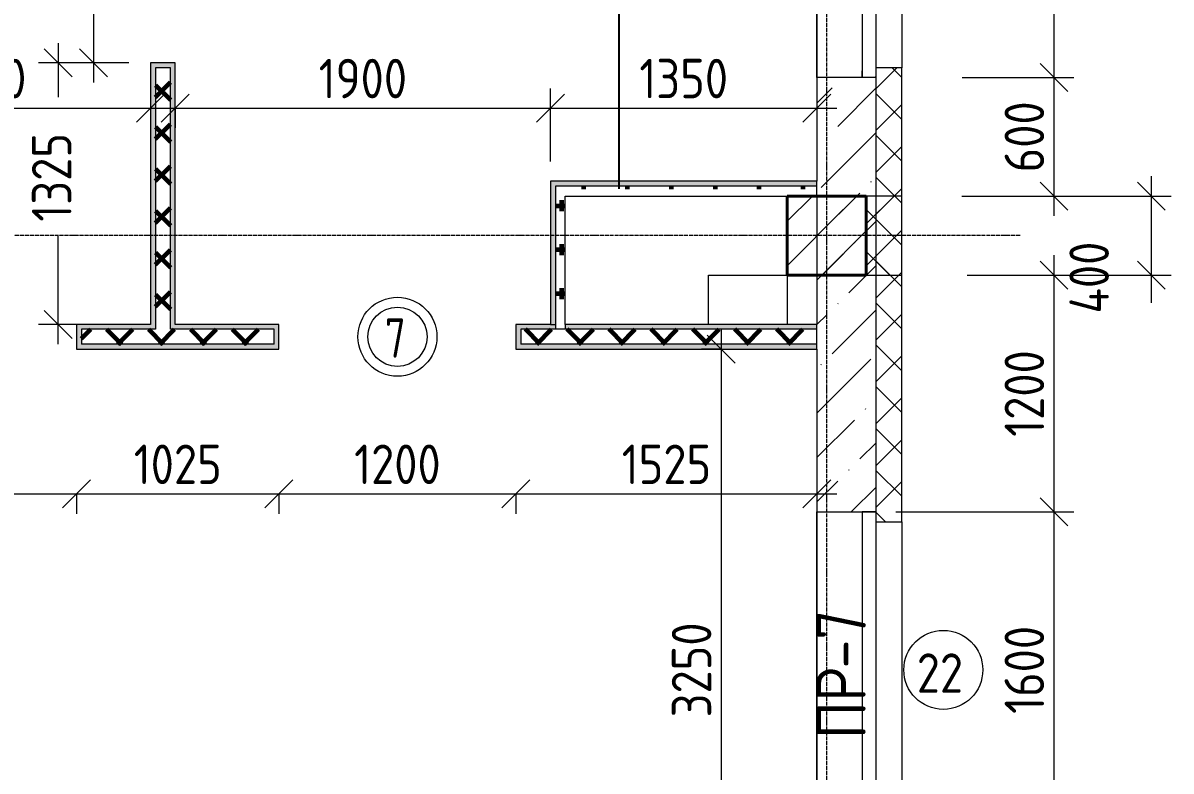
# Model space of a CAD drawing. Header units: millimetres. Extents: x -60946 to 138510, y -262288 to 24501.
# Drawn here: x 57538 to 63353, y -149905 to -146116 of the extents above; entities that cross this region are included whole.
import ezdxf

# ---------------------------------------------------------------- set-up
doc = ezdxf.new("R2010")
doc.units = ezdxf.units.MM
doc.linetypes.add('ADSK_Линия сетки', pattern=[25, 20, -2.5, 0, -2.5])
for name, color, linetype, lineweight in [('2)Тип-2', 3, 'Continuous', 60), ('2)Тип-5', 1, 'Continuous', 60), ('_ Окна', 7, 'Continuous', 18), ('Марки', 7, 'Continuous', 20), ('Марки дверей', 7, 'Continuous', 20), ('Марки окон', 7, 'Continuous', 20), ('Несущие колонны', 7, 'Continuous', 18), ('Окна', 7, 'Continuous', 9), ('Оси', 7, 'Continuous', 9), ('Перекрытие', 7, 'Continuous', 18), ('Размеры', 7, 'Continuous', 9), ('Стены внутренние', 7, 'Continuous', 18), ('Стены наружные', 7, 'Continuous', 18), ('Стены штриховка', 7, 'Continuous', 9)]:
    doc.layers.add(name, color=color, linetype=linetype, lineweight=lineweight)
doc.styles.add('GOST Common_2', font='', dxfattribs={"width": 0.9, "height": 250})
doc.styles.add('GOST Common_3', font='', dxfattribs={"width": 0.9, "height": 200})
doc.styles.add('GOST Common_B', font='', dxfattribs={"width": 0.8, "height": 200})
doc.styles.get('GOST Common_2').set_extended_font_data('GOST Common')
doc.styles.get('GOST Common_3').set_extended_font_data('GOST Common')
doc.styles.get('GOST Common_B').set_extended_font_data('GOST Common', bold=True)
doc.dimstyles.new('ADSK_Основной_2_0', dxfattribs={"dimscale": 304.8, "dimtxt": 201.142999, "dimasz": 0.463911, "dimexe": 0.328084, "dimexo": 0.328084, "dimgap": 0.164042, "dimtad": 1, "dimdec": 3, "dimrnd": 0.001, "dimdsep": 46, "dimtxsty": 'GOST Common_3', "dimblk1": 'OBLIQUE', "dimblk2": 'OBLIQUE', "dimsah": 1, "dimcen": 0.09, "dimdle": 0.328084, "dimazin": 2, "dimtfac": 1, "dimtdec": 4, "dimtix": 1, "dimtmove": 0, "dimatfit": 3, "dimfxl": 1, "dimtvp": 1, "dimtolj": 1, "dimtzin": 0, "dimlwd": 20, "dimlwe": 20, "dimarcsym": 2})
doc.dimstyles.new('ADSK_Основной_2_0_1', dxfattribs={"dimscale": 304.8, "dimtxt": 201.142999, "dimasz": 0.463911, "dimexe": 0.328084, "dimexo": 0.328084, "dimgap": 0.164042, "dimtad": 1, "dimdec": 3, "dimrnd": 0.001, "dimdsep": 46, "dimtxsty": 'GOST Common_3', "dimblk1": 'OBLIQUE', "dimblk2": 'OBLIQUE', "dimsah": 1, "dimcen": 0.09, "dimdle": 0.328084, "dimazin": 2, "dimtfac": 1, "dimtdec": 4, "dimtix": 1, "dimtmove": 1, "dimatfit": 3, "dimfxl": 1, "dimtvp": 1, "dimtolj": 1, "dimtzin": 0, "dimlwd": 20, "dimlwe": 20, "dimarcsym": 2})
doc.dimstyles.new('ADSK_Основной_2_0_2', dxfattribs={"dimscale": 304.8, "dimtxt": 201.142999, "dimasz": 0.463911, "dimexe": 0.328084, "dimexo": 0.328084, "dimgap": 0.164042, "dimtad": 1, "dimdec": 3, "dimrnd": 0.001, "dimdsep": 46, "dimtxsty": 'GOST Common_3', "dimblk1": 'OBLIQUE', "dimblk2": 'OBLIQUE', "dimsah": 1, "dimcen": 0.09, "dimdle": 0.328084, "dimazin": 2, "dimtfac": 1, "dimtdec": 4, "dimtix": 1, "dimtmove": 0, "dimatfit": 3, "dimfxl": 1, "dimtvp": 1, "dimtolj": 1, "dimtzin": 0, "dimlwd": 20, "dimlwe": 20, "dimarcsym": 2})
pattern_1 = [(45, (9.36, -150597.75), (-106.066, 106.066), []), (135, (9.36, -150597.75), (-106.066, -106.066), [])]
pattern_2 = [(0, (9.36, -150597.75), (111.125, 111.125), [55.562, -166.687]), (90, (37.14, -150625.53), (-111.125, 111.125), [55.562, -166.687])]

# ---------------------------------------------------------------- blocks, each defined once
blk = doc.blocks.new('ADSK_КолоннаЖБ_Прямоугольная - 400x400 мм-1807143-Кладочный план 3-го этажа')
at = {"layer": 'Несущие колонны', "lineweight": 40}
for p, q in [((-200, 200), (200, 200)), ((-200, -200), (-200, 200)), ((200, 200), (200, -200)), ((200, -200), (-200, -200))]:
    blk.add_line(p, q, dxfattribs=at)
blk = doc.blocks.new('ОКНО L03 _2СТ_RS - ОК-5_1600х2000h-3556615-Кладочный план 3-го этажа')
at = {"layer": '_ Окна'}
for p, q in [((-838.1, 149), (761.9, 149)), ((-838.1, 149), (-838.1, 79)), ((-838.1, 149), (-833.1, 149)), ((-818.1, 149), (-38.1, 149)), ((-38.1, 149), (741.9, 149)), ((761.9, 149), (756.9, 149)), ((761.9, 149), (761.9, 79)), ((-838.1, 79), (761.9, 79)), ((-838.1, 79), (-803.1, 79)), ((-818.1, 79), (-38.1, 79)), ((-38.1, 79), (741.9, 79)), ((761.9, 79), (726.9, 79))]:
    blk.add_line(p, q, dxfattribs=at)
at = {"layer": 'Окна'}
blk.add_line((-888.1, -150), (811.9, -150), dxfattribs=at)
blk = doc.blocks.new('_Oblique')
at = {"color": 0, "linetype": 'ByBlock', "lineweight": -2}
blk.add_line((-0.5, -0.5), (0.5, 0.5), dxfattribs=at)
blk = doc.blocks.new('*D5232')
at = {"layer": 'Defpoints', "color": 0, "transparency": 16777216}
for p in [(62194.5, -144792.8), (62194.5, -146392.8), (62760, -146392.8)]:
    blk.add_point(p, dxfattribs=at)
at = {"layer": 'Размеры', "color": 0, "lineweight": 20, "transparency": 16777216}
for p, q in [((62760, -144692.8), (62760, -146492.8)), ((62294.5, -144792.8), (62860, -144792.8)), ((62294.5, -146392.8), (62860, -146392.8))]:
    blk.add_line(p, q, dxfattribs=at)
at = {"layer": 'Размеры', "color": 0, "lineweight": 20, "transparency": 16777216, "xscale": 141.4, "yscale": 141.4, "zscale": 141.4}
for p, rotation in [((62760, -144792.8), 90), ((62760, -146392.8), 270)]:
    blk.add_blockref('_Oblique', p, dxfattribs=dict(at, rotation=rotation))
at = {"layer": 'Размеры', "color": 0, "lineweight": 9, "transparency": 16777216, "insert": (62610, -145592.8), "char_height": 200, "width": 560.473, "attachment_point": 5, "rotation": 90, "style": 'GOST Common_3'}
blk.add_mtext('\\A1;1600', dxfattribs=at)
blk = doc.blocks.new('*D5233')
at = {"layer": 'Defpoints', "color": 0, "transparency": 16777216}
for p in [(62194.5, -146392.8), (62193.4, -146992.8), (62760, -146992.8)]:
    blk.add_point(p, dxfattribs=at)
at = {"layer": 'Размеры', "color": 0, "lineweight": 20, "transparency": 16777216}
for p, q in [((62760, -146292.8), (62760, -147092.8)), ((62294.5, -146392.8), (62860, -146392.8)), ((62293.4, -146992.8), (62860, -146992.8))]:
    blk.add_line(p, q, dxfattribs=at)
at = {"layer": 'Размеры', "color": 0, "lineweight": 20, "transparency": 16777216, "xscale": 141.4, "yscale": 141.4, "zscale": 141.4}
for p, rotation in [((62760, -146392.8), 90), ((62760, -146992.8), 270)]:
    blk.add_blockref('_Oblique', p, dxfattribs=dict(at, rotation=rotation))
at = {"layer": 'Размеры', "color": 0, "lineweight": 9, "transparency": 16777216, "insert": (62610, -146692.8), "char_height": 200, "width": 454.106, "attachment_point": 5, "rotation": 90, "style": 'GOST Common_3'}
blk.add_mtext('\\A1;600', dxfattribs=at)
blk = doc.blocks.new('*D5234')
at = {"layer": 'Defpoints', "color": 0, "transparency": 16777216}
for p in [(62193.4, -146992.8), (62219.5, -147392.8), (63252.8, -147392.8)]:
    blk.add_point(p, dxfattribs=at)
at = {"layer": 'Размеры', "color": 0, "lineweight": 20, "transparency": 16777216}
for p, q in [((63252.8, -146892.8), (63252.8, -147392.8)), ((62293.4, -146992.8), (63352.8, -146992.8)), ((62319.5, -147392.8), (63352.8, -147392.8)), ((63252.8, -147392.8), (63252.8, -147534.2))]:
    blk.add_line(p, q, dxfattribs=at)
at = {"layer": 'Размеры', "color": 0, "lineweight": 20, "transparency": 16777216, "xscale": 141.4, "yscale": 141.4, "zscale": 141.4}
for p, rotation in [((63252.8, -146992.8), 90), ((63252.8, -147392.8), 270)]:
    blk.add_blockref('_Oblique', p, dxfattribs=dict(at, rotation=rotation))
at = {"layer": 'Размеры', "color": 0, "lineweight": 9, "transparency": 16777216, "insert": (62838.1, -147588.1), "char_height": 200, "width": 474.561, "attachment_point": 1, "rotation": 90, "line_spacing_factor": 1.022761, "style": 'GOST Common_3'}
blk.add_mtext('\\A1;400', dxfattribs=at)
blk = doc.blocks.new('*D5235')
at = {"layer": 'Defpoints', "color": 0, "transparency": 16777216}
for p in [(62219.5, -147392.8), (61858.4, -148592.8), (62760, -148592.8)]:
    blk.add_point(p, dxfattribs=at)
at = {"layer": 'Размеры', "color": 0, "lineweight": 20, "transparency": 16777216}
for p, q in [((62760, -147292.8), (62760, -148692.8)), ((62319.5, -147392.8), (62860, -147392.8)), ((61958.4, -148592.8), (62860, -148592.8))]:
    blk.add_line(p, q, dxfattribs=at)
at = {"layer": 'Размеры', "color": 0, "lineweight": 20, "transparency": 16777216, "xscale": 141.4, "yscale": 141.4, "zscale": 141.4}
for p, rotation in [((62760, -147392.8), 90), ((62760, -148592.8), 270)]:
    blk.add_blockref('_Oblique', p, dxfattribs=dict(at, rotation=rotation))
at = {"layer": 'Размеры', "color": 0, "lineweight": 9, "transparency": 16777216, "insert": (62610, -147992.8), "char_height": 200, "width": 560.473, "attachment_point": 5, "rotation": 90, "style": 'GOST Common_3'}
blk.add_mtext('\\A1;1200', dxfattribs=at)
blk = doc.blocks.new('*D5236')
at = {"layer": 'Defpoints', "color": 0, "transparency": 16777216}
for p in [(61858.4, -148592.8), (61858.4, -150192.8), (62760, -150192.8)]:
    blk.add_point(p, dxfattribs=at)
at = {"layer": 'Размеры', "color": 0, "lineweight": 20, "transparency": 16777216}
for p, q in [((62760, -148492.8), (62760, -150292.8)), ((61958.4, -148592.8), (62860, -148592.8)), ((61958.4, -150192.8), (62860, -150192.8))]:
    blk.add_line(p, q, dxfattribs=at)
at = {"layer": 'Размеры', "color": 0, "lineweight": 20, "transparency": 16777216, "xscale": 141.4, "yscale": 141.4, "zscale": 141.4}
for p, rotation in [((62760, -148592.8), 90), ((62760, -150192.8), 270)]:
    blk.add_blockref('_Oblique', p, dxfattribs=dict(at, rotation=rotation))
at = {"layer": 'Размеры', "color": 0, "lineweight": 9, "transparency": 16777216, "insert": (62610, -149392.8), "char_height": 200, "width": 560.473, "attachment_point": 5, "rotation": 90, "style": 'GOST Common_3'}
blk.add_mtext('\\A1;1600', dxfattribs=at)
blk = doc.blocks.new('*D5704')
at = {"layer": 'Defpoints', "color": 0, "transparency": 16777216}
for p in [(56609.4, -148401.5), (57809.4, -148401.5), (57809.4, -148501.5)]:
    blk.add_point(p, dxfattribs=at)
at = {"layer": 'Размеры', "color": 0, "lineweight": 20, "transparency": 16777216}
for p, q in [((56509.4, -148501.5), (57909.4, -148501.5)), ((56609.4, -148501.5), (56609.4, -148601.5)), ((57809.4, -148501.5), (57809.4, -148601.5))]:
    blk.add_line(p, q, dxfattribs=at)
at = {"layer": 'Размеры', "color": 0, "lineweight": 20, "transparency": 16777216, "xscale": 141.4, "yscale": 141.4, "zscale": 141.4, "rotation": 180}
blk.add_blockref('_Oblique', (56609.4, -148501.5), dxfattribs=at)
at = {"layer": 'Размеры', "color": 0, "lineweight": 20, "transparency": 16777216, "xscale": 141.4, "yscale": 141.4, "zscale": 141.4}
blk.add_blockref('_Oblique', (57809.4, -148501.5), dxfattribs=at)
at = {"layer": 'Размеры', "color": 0, "lineweight": 9, "transparency": 16777216, "insert": (57209.4, -148351.5), "char_height": 200, "width": 560.473, "attachment_point": 5, "style": 'GOST Common_3'}
blk.add_mtext('\\A1;1200', dxfattribs=at)
blk = doc.blocks.new('*D5705')
at = {"layer": 'Defpoints', "color": 0, "transparency": 16777216}
for p in [(57809.4, -148401.5), (58834.4, -148401.5), (58834.4, -148501.5)]:
    blk.add_point(p, dxfattribs=at)
at = {"layer": 'Размеры', "color": 0, "lineweight": 20, "transparency": 16777216}
for p, q in [((57709.4, -148501.5), (58934.4, -148501.5)), ((57809.4, -148501.5), (57809.4, -148601.5)), ((58834.4, -148501.5), (58834.4, -148601.5))]:
    blk.add_line(p, q, dxfattribs=at)
at = {"layer": 'Размеры', "color": 0, "lineweight": 20, "transparency": 16777216, "xscale": 141.4, "yscale": 141.4, "zscale": 141.4, "rotation": 180}
blk.add_blockref('_Oblique', (57809.4, -148501.5), dxfattribs=at)
at = {"layer": 'Размеры', "color": 0, "lineweight": 20, "transparency": 16777216, "xscale": 141.4, "yscale": 141.4, "zscale": 141.4}
blk.add_blockref('_Oblique', (58834.4, -148501.5), dxfattribs=at)
at = {"layer": 'Размеры', "color": 0, "lineweight": 9, "transparency": 16777216, "insert": (58321.9, -148351.5), "char_height": 200, "width": 560.473, "attachment_point": 5, "style": 'GOST Common_3'}
blk.add_mtext('\\A1;1025', dxfattribs=at)
blk = doc.blocks.new('*D5706')
at = {"layer": 'Defpoints', "color": 0, "transparency": 16777216}
for p in [(58834.4, -148401.5), (60034.4, -148401.5), (60034.4, -148501.5)]:
    blk.add_point(p, dxfattribs=at)
at = {"layer": 'Размеры', "color": 0, "lineweight": 20, "transparency": 16777216}
for p, q in [((58734.4, -148501.5), (60134.4, -148501.5)), ((58834.4, -148501.5), (58834.4, -148601.5)), ((60034.4, -148501.5), (60034.4, -148601.5))]:
    blk.add_line(p, q, dxfattribs=at)
at = {"layer": 'Размеры', "color": 0, "lineweight": 20, "transparency": 16777216, "xscale": 141.4, "yscale": 141.4, "zscale": 141.4, "rotation": 180}
blk.add_blockref('_Oblique', (58834.4, -148501.5), dxfattribs=at)
at = {"layer": 'Размеры', "color": 0, "lineweight": 20, "transparency": 16777216, "xscale": 141.4, "yscale": 141.4, "zscale": 141.4}
blk.add_blockref('_Oblique', (60034.4, -148501.5), dxfattribs=at)
at = {"layer": 'Размеры', "color": 0, "lineweight": 9, "transparency": 16777216, "insert": (59434.4, -148351.5), "char_height": 200, "width": 560.473, "attachment_point": 5, "style": 'GOST Common_3'}
blk.add_mtext('\\A1;1200', dxfattribs=at)
blk = doc.blocks.new('*D5707')
at = {"layer": 'Defpoints', "color": 0, "transparency": 16777216}
for p in [(60034.4, -148401.5), (61559.4, -148401.5), (61559.4, -148501.5)]:
    blk.add_point(p, dxfattribs=at)
at = {"layer": 'Размеры', "color": 0, "lineweight": 20, "transparency": 16777216}
for p, q in [((59934.4, -148501.5), (61659.4, -148501.5)), ((60034.4, -148501.5), (60034.4, -148601.5)), ((61559.4, -148501.5), (61559.4, -148601.5))]:
    blk.add_line(p, q, dxfattribs=at)
at = {"layer": 'Размеры', "color": 0, "lineweight": 20, "transparency": 16777216, "xscale": 141.4, "yscale": 141.4, "zscale": 141.4, "rotation": 180}
blk.add_blockref('_Oblique', (60034.4, -148501.5), dxfattribs=at)
at = {"layer": 'Размеры', "color": 0, "lineweight": 20, "transparency": 16777216, "xscale": 141.4, "yscale": 141.4, "zscale": 141.4}
blk.add_blockref('_Oblique', (61559.4, -148501.5), dxfattribs=at)
at = {"layer": 'Размеры', "color": 0, "lineweight": 9, "transparency": 16777216, "insert": (60796.9, -148351.5), "char_height": 200, "width": 560.473, "attachment_point": 5, "style": 'GOST Common_3'}
blk.add_mtext('\\A1;1525', dxfattribs=at)
blk = doc.blocks.new('*D5428')
at = {"layer": 'Defpoints', "color": 0, "transparency": 16777216}
for p in [(58184.4, -146447.5), (58184.4, -146547.5), (56484.4, -146917.8)]:
    blk.add_point(p, dxfattribs=at)
at = {"layer": 'Размеры', "color": 0, "lineweight": 20, "transparency": 16777216}
for p, q in [((56484.4, -146817.8), (56484.4, -146447.5)), ((56384.4, -146547.5), (58284.4, -146547.5)), ((58184.4, -146547.5), (58184.4, -146647.5))]:
    blk.add_line(p, q, dxfattribs=at)
at = {"layer": 'Размеры', "color": 0, "lineweight": 20, "transparency": 16777216, "xscale": 141.4, "yscale": 141.4, "zscale": 141.4, "rotation": 180}
blk.add_blockref('_Oblique', (56484.4, -146547.5), dxfattribs=at)
at = {"layer": 'Размеры', "color": 0, "lineweight": 20, "transparency": 16777216, "xscale": 141.4, "yscale": 141.4, "zscale": 141.4}
blk.add_blockref('_Oblique', (58184.4, -146547.5), dxfattribs=at)
at = {"layer": 'Размеры', "color": 0, "lineweight": 9, "transparency": 16777216, "insert": (57334.4, -146397.5), "char_height": 200, "width": 560.473, "attachment_point": 5, "style": 'GOST Common_3'}
blk.add_mtext('\\A1;1700', dxfattribs=at)
blk = doc.blocks.new('*D5429')
at = {"layer": 'Defpoints', "color": 0, "transparency": 16777216}
for p in [(58309.4, -146447.5), (60209.4, -146547.5), (60209.4, -146917.8)]:
    blk.add_point(p, dxfattribs=at)
at = {"layer": 'Размеры', "color": 0, "lineweight": 20, "transparency": 16777216}
for p, q in [((60209.4, -146817.8), (60209.4, -146447.5)), ((58209.4, -146547.5), (60309.4, -146547.5)), ((58309.4, -146547.5), (58309.4, -146647.5))]:
    blk.add_line(p, q, dxfattribs=at)
at = {"layer": 'Размеры', "color": 0, "lineweight": 20, "transparency": 16777216, "xscale": 141.4, "yscale": 141.4, "zscale": 141.4, "rotation": 180}
blk.add_blockref('_Oblique', (58309.4, -146547.5), dxfattribs=at)
at = {"layer": 'Размеры', "color": 0, "lineweight": 20, "transparency": 16777216, "xscale": 141.4, "yscale": 141.4, "zscale": 141.4}
blk.add_blockref('_Oblique', (60209.4, -146547.5), dxfattribs=at)
at = {"layer": 'Размеры', "color": 0, "lineweight": 9, "transparency": 16777216, "insert": (59259.4, -146397.5), "char_height": 200, "width": 560.473, "attachment_point": 5, "style": 'GOST Common_3'}
blk.add_mtext('\\A1;1900', dxfattribs=at)
blk = doc.blocks.new('*D5430')
at = {"layer": 'Defpoints', "color": 0, "transparency": 16777216}
for p in [(61559.4, -146447.5), (61559.4, -146547.5), (60209.4, -146917.8)]:
    blk.add_point(p, dxfattribs=at)
at = {"layer": 'Размеры', "color": 0, "lineweight": 20, "transparency": 16777216}
for p, q in [((60209.4, -146817.8), (60209.4, -146447.5)), ((60109.4, -146547.5), (61659.4, -146547.5)), ((61559.4, -146547.5), (61559.4, -146647.5))]:
    blk.add_line(p, q, dxfattribs=at)
at = {"layer": 'Размеры', "color": 0, "lineweight": 20, "transparency": 16777216, "xscale": 141.4, "yscale": 141.4, "zscale": 141.4, "rotation": 180}
blk.add_blockref('_Oblique', (60209.4, -146547.5), dxfattribs=at)
at = {"layer": 'Размеры', "color": 0, "lineweight": 20, "transparency": 16777216, "xscale": 141.4, "yscale": 141.4, "zscale": 141.4}
blk.add_blockref('_Oblique', (61559.4, -146547.5), dxfattribs=at)
at = {"layer": 'Размеры', "color": 0, "lineweight": 9, "transparency": 16777216, "insert": (60884.4, -146397.5), "char_height": 200, "width": 560.473, "attachment_point": 5, "style": 'GOST Common_3'}
blk.add_mtext('\\A1;1350', dxfattribs=at)
blk = doc.blocks.new('*D5432')
at = {"layer": 'Defpoints', "color": 0, "transparency": 16777216}
for p in [(58174.4, -145317.8), (57894.7, -146317.8), (58174.4, -146317.8)]:
    blk.add_point(p, dxfattribs=at)
at = {"layer": 'Размеры', "color": 0, "lineweight": 20, "transparency": 16777216}
for p, q in [((57894.7, -145217.8), (57894.7, -146417.8)), ((58074.4, -145317.8), (57794.7, -145317.8)), ((58074.4, -146317.8), (57794.7, -146317.8))]:
    blk.add_line(p, q, dxfattribs=at)
at = {"layer": 'Размеры', "color": 0, "lineweight": 20, "transparency": 16777216, "xscale": 141.4, "yscale": 141.4, "zscale": 141.4}
for p, rotation in [((57894.7, -145317.8), 90), ((57894.7, -146317.8), 270)]:
    blk.add_blockref('_Oblique', p, dxfattribs=dict(at, rotation=rotation))
at = {"layer": 'Размеры', "color": 0, "lineweight": 9, "transparency": 16777216, "insert": (57744.7, -145817.8), "char_height": 200, "width": 560.473, "attachment_point": 5, "rotation": 90, "style": 'GOST Common_3'}
blk.add_mtext('\\A1;1000', dxfattribs=at)
blk = doc.blocks.new('*D5433')
at = {"layer": 'Defpoints', "color": 0, "transparency": 16777216}
for p in [(58174.4, -146317.8), (57716.7, -147642.8), (57994.7, -147642.8)]:
    blk.add_point(p, dxfattribs=at)
at = {"layer": 'Размеры', "color": 0, "lineweight": 20, "transparency": 16777216}
for p, q in [((57716.7, -146217.8), (57716.7, -146492.2)), ((58074.4, -146317.8), (57616.7, -146317.8)), ((57716.7, -147742.8), (57716.7, -147192.2)), ((57894.7, -147642.8), (57616.7, -147642.8))]:
    blk.add_line(p, q, dxfattribs=at)
at = {"layer": 'Размеры', "color": 0, "lineweight": 20, "transparency": 16777216, "xscale": 141.4, "yscale": 141.4, "zscale": 141.4}
for p, rotation in [((57716.7, -146317.8), 90), ((57716.7, -147642.8), 270)]:
    blk.add_blockref('_Oblique', p, dxfattribs=dict(at, rotation=rotation))
at = {"layer": 'Размеры', "color": 0, "lineweight": 9, "transparency": 16777216, "insert": (57583.3, -147122.4), "char_height": 200, "width": 560.473, "attachment_point": 1, "rotation": 90, "line_spacing_factor": 1.022761, "style": 'GOST Common_3'}
blk.add_mtext('\\A1;1325', dxfattribs=at)
blk = doc.blocks.new('*D5447')
at = {"layer": 'Defpoints', "color": 0, "transparency": 16777216}
for p in [(61174.2, -147767.8), (60390.2, -151017.8), (61074.3, -151017.8)]:
    blk.add_point(p, dxfattribs=at)
at = {"layer": 'Размеры', "color": 0, "lineweight": 20, "transparency": 16777216}
for p, q in [((61074.3, -147667.8), (61074.3, -151117.8)), ((61074.2, -147767.8), (60974.3, -147767.8)), ((60490.2, -151017.8), (61174.3, -151017.8))]:
    blk.add_line(p, q, dxfattribs=at)
at = {"layer": 'Размеры', "color": 0, "lineweight": 20, "transparency": 16777216, "xscale": 141.4, "yscale": 141.4, "zscale": 141.4}
for p, rotation in [((61074.3, -147767.8), 90), ((61074.3, -151017.8), 270)]:
    blk.add_blockref('_Oblique', p, dxfattribs=dict(at, rotation=rotation))
at = {"layer": 'Размеры', "color": 0, "lineweight": 9, "transparency": 16777216, "insert": (60924.3, -149392.8), "char_height": 200, "width": 605.475, "attachment_point": 5, "rotation": 90, "style": 'GOST Common_3'}
blk.add_mtext('\\A1;3250', dxfattribs=at)
blk = doc.blocks.new('М_двери1 - Марка экземпляра 2-3719212-Кладочный план 3-го этажа')
at = {"layer": 'Марки дверей'}
for radius in [2, 1.5]:
    blk.add_circle((0, 0), radius, dxfattribs=at)
blk = doc.blocks.new('М_окна1 - Маркировка типоразмера-1510237-Кладочный план 3-го этажа')
at = {"layer": 'Марки окон'}
blk.add_circle((0, 0), 2, dxfattribs=at)

msp = doc.modelspace()

# ---------------------------------------------------------------- hatches: boundary and pattern name
at = {"layer": '2)Тип-2'}
h = msp.add_hatch(color=256, dxfattribs=at)
h.paths.add_polyline_path([(58209.3615, -147642.7816), (58209.3615, -146342.7816), (58309.3615, -146342.7816), (58309.3615, -146317.7816), (58184.3615, -146317.7816), (58184.3615, -147642.7816)])
h.paths.add_polyline_path([(58309.3615, -145317.7816), (58309.3615, -145292.7816), (58209.3615, -145292.7816), (58209.3615, -141242.7816), (58184.3615, -141242.7816), (58184.3615, -145317.7816)])
h = msp.add_hatch(dxfattribs=at)
h.set_pattern_fill('FP_4', color=256, style=0, pattern_type=2)
h.set_pattern_definition(pattern_1)
h.paths.add_polyline_path([(58284.3615, -147667.7816), (58284.3615, -146342.7816), (58209.3615, -146342.7816), (58209.3615, -147667.7816)])
h.paths.add_polyline_path([(58284.3615, -145292.7816), (58284.3615, -141242.7816), (58209.3615, -141242.7816), (58209.3615, -145292.7816)])
h = msp.add_hatch(color=256, dxfattribs=at)
h.paths.add_polyline_path([(58309.3615, -147642.7816), (58309.3615, -146342.7816), (58284.3615, -146342.7816), (58284.3615, -147642.7816)])
h.paths.add_polyline_path([(58284.3615, -145292.7816), (58309.3615, -145292.7816), (58309.3615, -141242.7816), (58284.3615, -141242.7816)])
h = msp.add_hatch(color=256, dxfattribs=at)
h.paths.add_polyline_path([(54384.3615, -147767.7816), (54409.3615, -147767.7816), (54409.3615, -147667.7816), (54534.3615, -147667.7816), (54534.3615, -147642.7816), (54384.3615, -147642.7816), (54384.3615, -147689.6261)])
h.paths.add_polyline_path([(50884.3615, -147767.7816), (50884.3615, -147642.7816), (50759.3615, -147642.7816), (50759.3615, -147667.7816), (50859.3615, -147667.7816), (50859.3615, -147767.7816)])
h.paths.add_polyline_path([(53184.3615, -147767.7816), (53184.3615, -147642.7816), (53034.3615, -147642.7816), (53034.3615, -147667.7816), (53159.3615, -147667.7816), (53159.3615, -147767.7816)])
h.paths.add_polyline_path([(51959.3615, -147767.7816), (51959.3615, -147667.7816), (52059.3615, -147667.7816), (52059.3615, -147642.7816), (51934.3615, -147642.7816), (51934.3615, -147767.7816)])
h.paths.add_polyline_path([(56609.3615, -147767.7816), (56609.3615, -147642.7816), (56459.3615, -147642.7816), (56459.3615, -147667.7816), (56584.3615, -147667.7816), (56584.3615, -147767.7816)])
h.paths.add_polyline_path([(58809.3615, -147767.7816), (58834.3615, -147767.7816), (58834.3615, -147642.7816), (58284.3615, -147642.7816), (58284.3615, -147667.7816), (58809.3615, -147667.7816), (58809.3615, -147742.7816)])
h.paths.add_polyline_path([(57834.3615, -147767.7816), (57834.3615, -147667.7816), (58209.3615, -147667.7816), (58209.3615, -147642.7816), (57809.3615, -147642.7816), (57809.3615, -147767.7816)])
h.paths.add_polyline_path([(60034.3615, -147767.7816), (60059.3615, -147767.7816), (60059.3615, -147667.7816), (60234.3615, -147667.7816), (60234.3615, -147642.7816), (60034.3615, -147642.7816)])
h.paths.add_polyline_path([(52134.3615, -147667.7816), (52984.3615, -147667.7816), (52984.3615, -147642.7816), (52134.3615, -147642.7816)])
h.paths.add_polyline_path([(50209.3615, -147667.7816), (50709.3615, -147667.7816), (50709.3615, -147642.7816), (50134.3615, -147642.7816), (50134.3615, -147667.7816)])
h.paths.add_polyline_path([(55554.1792, -147667.7816), (56409.3615, -147667.7816), (56409.3615, -147642.7816), (54584.3615, -147642.7816), (54584.3615, -147667.7816), (54771.7031, -147667.7816)])
h.paths.add_polyline_path([(60284.3615, -147667.7816), (61559.3615, -147667.7816), (61559.3615, -147642.7816), (60284.3615, -147642.7816)])
h = msp.add_hatch(dxfattribs=at)
h.set_pattern_fill('FP_4', color=256, style=0, pattern_type=2)
h.set_pattern_definition(pattern_1)
h.paths.add_polyline_path([(57834.3615, -147742.7816), (58809.3615, -147742.7816), (58809.3615, -147667.7816), (57834.3615, -147667.7816)])
h.paths.add_polyline_path([(50859.3615, -147742.7816), (50859.3228, -147667.7816), (50209.3615, -147667.7816), (50209.3615, -147742.7816), (50859.3228, -147742.7816)])
h.paths.add_polyline_path([(61559.3615, -147742.7816), (61559.3615, -147667.7816), (60059.3615, -147667.7816), (60059.3615, -147742.7816), (60249.0356, -147742.7816)])
h.paths.add_polyline_path([(51959.3615, -147742.7816), (53159.3615, -147742.7816), (53159.3615, -147667.7816), (51959.3615, -147667.7816)])
h.paths.add_polyline_path([(54409.3615, -147742.7816), (56584.3615, -147742.7816), (56584.3615, -147667.7816), (54409.3615, -147667.7816), (54409.3615, -147689.6261)])
h = msp.add_hatch(color=256, dxfattribs=at)
h.paths.add_polyline_path([(61559.3615, -147767.7816), (61559.3615, -147742.7816), (60059.3615, -147742.7816), (60059.3615, -147767.7816), (60249.0356, -147767.7816)])
h.paths.add_polyline_path([(51959.3615, -147767.7816), (53159.3615, -147767.7816), (53159.3615, -147742.7816), (51959.3615, -147742.7816)])
h.paths.add_polyline_path([(56584.3615, -147767.7816), (56584.3615, -147742.7816), (54409.3615, -147742.7816), (54409.3615, -147767.7816), (55554.1792, -147767.7816)])
h.paths.add_polyline_path([(58684.0835, -147767.7816), (58809.3615, -147767.7816), (58809.3615, -147742.7816), (57834.3615, -147742.7816), (57834.3615, -147767.7816)])
h.paths.add_polyline_path([(50859.3615, -147767.7816), (50859.3228, -147742.7816), (50234.3615, -147742.7816), (50234.3615, -147767.7816), (50859.3228, -147767.7816)])
at = {"layer": '2)Тип-5', "true_color": 0xd50000}
for points in [[(60209.3615, -146942.7816), (61559.3615, -146942.7816), (61559.3615, -146917.7816), (60209.3615, -146917.7816)], [(60234.3615, -147642.7816), (60234.3615, -146942.7816), (60209.3615, -146942.7816), (60209.3615, -147642.7816)]]:
    msp.add_hatch(color=12, dxfattribs=at).paths.add_polyline_path(points)
h = msp.add_hatch(dxfattribs=at)
h.set_pattern_fill('FP_7', color=12, style=0, pattern_type=2)
h.set_pattern_definition(pattern_2)
h.paths.add_polyline_path([(60249.0356, -146992.7816), (61559.3615, -146992.7816), (61559.3615, -146942.7816), (60234.3615, -146942.7816), (60234.3615, -146992.7816)])
h = msp.add_hatch(dxfattribs=at)
h.set_pattern_fill('FP_7', color=12, style=0, pattern_type=2)
h.set_pattern_definition(pattern_2)
h.paths.add_polyline_path([(60284.3615, -147667.7816), (60284.3615, -146992.7816), (60234.3615, -146992.7816), (60234.3615, -147667.7816), (60249.0356, -147667.7816)])
at = {"layer": 'Несущие колонны', "lineweight": 9}
h = msp.add_hatch(dxfattribs=at)
h.set_pattern_fill('FP_1', color=256, style=0, pattern_type=2)
h.set_pattern_definition([(45, (9.36, -150597.75), (-224.5064, 224.5064), []), (45, (233.87, -150597.75), (-224.5064, 224.5064), [396.875, -79.375, 3.353, -76.022])])
h.paths.add_polyline_path([(61409.3615, -147392.7816), (61809.3615, -147392.7816), (61809.3615, -146992.7816), (61409.3615, -146992.7816)])
at = {"layer": 'Стены внутренние', "lineweight": 9}
h = msp.add_hatch(dxfattribs=at)
h.set_pattern_fill('FP_2', color=256, style=0, pattern_type=2)
h.set_pattern_definition([(45, (9.36, -150597.75), (84.18955, 308.69595), [396.875, -79.375, 3.353, -76.022])])
h.paths.add_polyline_path([(61559.3615, -157842.7816), (61859.3615, -157842.7816), (61858.3615, -153992.7816), (61559.3615, -153992.7816), (61559.3615, -157542.7816)])
h.paths.add_polyline_path([(61858.3615, -152442.7816), (61859.3615, -152442.7816), (61858.3615, -150192.7816), (61559.3615, -150192.7816), (61559.3615, -152392.7816), (61858.3615, -152392.7816)])
h.paths.add_polyline_path([(61859.3615, -148642.7816), (61858.3615, -146392.7816), (61559.3615, -146392.7816), (61559.3615, -148592.7816), (61858.3615, -148592.7816), (61858.3615, -148642.7816)])
h.paths.add_polyline_path([(61859.3615, -144842.7816), (61859.3615, -141242.7816), (61559.3615, -141242.7816), (61559.3615, -144792.7816), (61858.3615, -144792.7816), (61858.3615, -144842.7816)])
at = {"layer": 'Стены наружные', "lineweight": 9}
h = msp.add_hatch(dxfattribs=at)
h.set_pattern_fill('FP_4', color=256, style=0, pattern_type=2)
h.set_pattern_definition(pattern_1)
h.paths.add_polyline_path([(61989.3615, -157842.7816), (61989.3615, -153942.7816), (61859.3615, -153942.7816), (61859.3615, -157842.7816)])
h.paths.add_polyline_path([(61989.3615, -152442.7816), (61989.3615, -150142.7816), (61859.3615, -150142.7816), (61859.3615, -152442.7816)])
h.paths.add_polyline_path([(61989.3615, -148642.7816), (61989.3615, -146342.7816), (61859.3615, -146342.7816), (61859.3615, -148642.7816)])
h.paths.add_polyline_path([(61989.3615, -144842.7816), (61989.3615, -140942.7816), (61859.3615, -140942.7816), (61859.3615, -144842.7816)])
h = msp.add_hatch(dxfattribs=at)
h.set_pattern_fill('FP_4', color=256, style=0, pattern_type=2)
h.set_pattern_definition(pattern_1)
h.paths.add_polyline_path([(61813.9878, -147392.7816), (61989.3615, -147392.7816), (61989.3615, -146992.7816), (61809.3615, -146992.7816), (61809.3615, -147392.7816)])

# ---------------------------------------------------------------- linework, layer by layer
at = {"layer": '2)Тип-5', "lineweight": 25}
msp.add_line((60557.5788, -146955.2816), (60557.5788, -145907.4971), dxfattribs=at)
at = {"layer": 'Несущие колонны', "lineweight": 9}
for p, q in [((61809.3615, -146992.7816), (61409.3615, -146992.7816)), ((61409.3615, -146992.7816), (61409.3615, -147392.7816)), ((61809.3615, -147392.7816), (61809.3615, -146992.7816)), ((61409.3615, -147392.7816), (61809.3615, -147392.7816))]:
    msp.add_line(p, q, dxfattribs=at)
at = {"layer": 'Оси', "linetype": 'ADSK_Линия сетки', "lineweight": 5}
for p, q in [((61609.3615, -161571.6329), (61609.3615, -140570.3055)), ((62587.9153, -147192.7816), (-25230.7352, -147192.7816))]:
    msp.add_line(p, q, dxfattribs=at)
at = {"layer": 'Перекрытие'}
for p, q in [((61009.3615, -147642.7816), (61009.3615, -147392.7816)), ((61009.3615, -147392.7816), (61409.3615, -147392.7816)), ((61409.3615, -147392.7816), (61409.3615, -147642.7816))]:
    msp.add_line(p, q, dxfattribs=at)
at = {"layer": 'Стены внутренние', "lineweight": 5}
for p, q in [((61559.3615, -146392.7816), (61559.3615, -144792.7816)), ((58184.3615, -146317.7816), (58184.3615, -147642.7816)), ((58309.3615, -146317.7816), (58184.3615, -146317.7816)), ((58309.3615, -147642.7816), (58309.3615, -146317.7816)), ((61859.3615, -146342.7816), (61858.3615, -146342.7816)), ((61858.3615, -146342.7816), (61858.3615, -146392.7816)), ((61559.3615, -146392.7816), (61559.3615, -146917.7816)), ((61858.3615, -146392.7816), (61559.3615, -146392.7816)), ((61559.3615, -146917.7816), (60209.3615, -146917.7816)), ((60209.3615, -146917.7816), (60209.3615, -147642.7816)), ((60284.3615, -146992.7816), (61559.3615, -146992.7816)), ((60284.3615, -147642.7816), (60284.3615, -146992.7816)), ((61559.3615, -146992.7816), (61559.3615, -147642.7816)), ((58184.3615, -147642.7816), (57809.3615, -147642.7816)), ((57809.3615, -147642.7816), (57809.3615, -147767.7816)), ((58834.3615, -147642.7816), (58309.3615, -147642.7816)), ((58834.3615, -147767.7816), (58834.3615, -147642.7816)), ((60209.3615, -147642.7816), (60034.3615, -147642.7816)), ((60034.3615, -147642.7816), (60034.3615, -147767.7816)), ((61559.3615, -147642.7816), (60284.3615, -147642.7816)), ((57809.3615, -147767.7816), (58834.3615, -147767.7816)), ((60034.3615, -147767.7816), (61559.3615, -147767.7816)), ((61559.3615, -147767.7816), (61559.3615, -148592.7816)), ((61559.3615, -148592.7816), (61858.3615, -148592.7816)), ((61559.3615, -150192.7816), (61559.3615, -148592.7816)), ((61858.3615, -148592.7816), (61858.3615, -148642.7816)), ((61858.3615, -148642.7816), (61859.3615, -148642.7816))]:
    msp.add_line(p, q, dxfattribs=at)
at = {"layer": 'Стены наружные', "lineweight": 9}
for p, q in [((61989.3615, -144842.7816), (61989.3615, -146342.7816)), ((61989.3615, -146342.7816), (61859.3615, -146342.7816)), ((61989.3615, -148642.7816), (61989.3615, -146342.7816)), ((61809.3615, -146992.7816), (61809.3615, -147392.7816)), ((61989.3615, -146992.7816), (61809.3615, -146992.7816)), ((61809.3615, -147392.7816), (61989.3615, -147392.7816)), ((61859.3615, -148642.7816), (61989.3615, -148642.7816)), ((61989.3615, -148642.7816), (61989.3615, -150142.7816))]:
    msp.add_line(p, q, dxfattribs=at)
at = {"layer": 'Стены штриховка', "lineweight": 9}
for p, q in [((58209.3615, -146342.7816), (58209.3615, -147667.7816)), ((58284.3615, -146342.7816), (58209.3615, -146342.7816)), ((58284.3615, -147667.7816), (58284.3615, -146342.7816)), ((61859.3615, -148642.7816), (61859.3615, -146342.7816)), ((61559.3615, -146942.7816), (60234.3615, -146942.7816)), ((60234.3615, -146942.7816), (60234.3615, -147667.7816)), ((61559.3615, -146992.7816), (61559.3615, -146917.7816)), ((58209.3615, -147667.7816), (57834.3615, -147667.7816)), ((57834.3615, -147667.7816), (57834.3615, -147742.7816)), ((58809.3615, -147667.7816), (58284.3615, -147667.7816)), ((58809.3615, -147742.7816), (58809.3615, -147667.7816)), ((60059.3615, -147667.7816), (60059.3615, -147742.7816)), ((61559.3615, -147667.7816), (60059.3615, -147667.7816)), ((60209.3615, -147642.7816), (60234.3615, -147642.7816)), ((60284.3615, -147642.7816), (60284.3615, -147667.7816)), ((61559.3615, -147767.7816), (61559.3615, -147642.7816)), ((58809.3615, -147742.7816), (57834.3615, -147742.7816)), ((61559.3615, -147742.7816), (60059.3615, -147742.7816))]:
    msp.add_line(p, q, dxfattribs=at)

# ---------------------------------------------------------------- block references
at = {"layer": 'Марки дверей', "lineweight": 5, "xscale": 99.99999999999993, "yscale": 99.99999999999993, "zscale": 99.99999999999993}
msp.add_blockref('М_двери1 - Марка экземпляра 2-3719212-Кладочный план 3-го этажа', (59434.3615, -147705.2816), dxfattribs=at)
at = {"layer": 'Марки окон', "lineweight": 5, "xscale": 99.99999999999993, "yscale": 99.99999999999993, "zscale": 99.99999999999993}
msp.add_blockref('М_окна1 - Маркировка типоразмера-1510237-Кладочный план 3-го этажа', (62199.3615, -149392.7816), dxfattribs=at)
at = {"layer": 'Несущие колонны', "lineweight": 40, "rotation": 89.9999999999999}
msp.add_blockref('ADSK_КолоннаЖБ_Прямоугольная - 400x400 мм-1807143-Кладочный план 3-го этажа', (61609.3615, -147192.7816), dxfattribs=at)
at = {"layer": 'Окна', "lineweight": 5, "rotation": 269.9999999999997}
for p in [(61709.3615, -145630.8816), (61709.3615, -149430.8816)]:
    msp.add_blockref('ОКНО L03 _2СТ_RS - ОК-5_1600х2000h-3556615-Кладочный план 3-го этажа', p, dxfattribs=at)

# ---------------------------------------------------------------- texts
at = {"layer": 'Марки', "lineweight": 9, "char_height": 250, "attachment_point": 1, "rotation": 90, "style": 'GOST Common_2'}
for s, insert, width in [('-7', (61556.3804, -149385.525), 389.620125), ('ПР', (61556.3804, -149742.7125), 432.91125)]:
    msp.add_mtext(s, dxfattribs=dict(at, insert=insert, width=width))
at = {"layer": 'Марки дверей', "lineweight": 5, "insert": (59370.3041, -147611.6227), "char_height": 200, "width": 147.5105, "attachment_point": 1, "style": 'GOST Common_B'}
msp.add_mtext('\\fGOST Common|b1|i0|c204|p34|;\\W.8;7', dxfattribs=at)
at = {"layer": 'Марки окон', "lineweight": 5, "insert": (62064.8041, -149308.9963), "char_height": 200, "width": 317.46825, "attachment_point": 1, "style": 'GOST Common_3'}
msp.add_mtext('22', dxfattribs=at)

# ---------------------------------------------------------------- dimensions: what is measured, and where the dimension line sits
at = {"layer": 'Размеры', "lineweight": 9}
for base, p1, p2, dimstyle, override, picture, middle in [((62759.9789, -146392.7816), (62194.5246, -144792.7816), (62194.5246, -146392.7816), 'ADSK_Основной_2_0_1', {"dimpost": '<>', "dimfxl": 1600}, '*D5232', (62609.9789, -145592.7816)), ((57894.7064, -146317.7816), (58174.3615, -145317.7816), (58174.3615, -146317.7816), 'ADSK_Основной_2_0_2', {"dimpost": '<>', "dimfxl": 1000}, '*D5432', (57744.7064, -145817.7816)), ((62759.9789, -146992.7816), (62194.5246, -146392.7816), (62193.3598, -146992.7816), 'ADSK_Основной_2_0_1', {"dimpost": '<>', "dimfxl": 600.001131}, '*D5233', (62609.9789, -146692.7816)), ((62759.9789, -148592.7816), (62219.4566, -147392.7816), (61858.3615, -148592.7816), 'ADSK_Основной_2_0_1', {"dimpost": '<>', "dimfxl": 1253.151885}, '*D5235', (62609.9789, -147992.7816)), ((61074.2608, -151017.7816), (61174.2457, -147767.7816), (60390.152, -151017.7816), 'ADSK_Основной_2_0_2', {"dimpost": '<>', "dimfxl": 3343.247359}, '*D5447', (60924.2608, -149392.7816)), ((62759.9789, -150192.7816), (61858.3615, -148592.7816), (61858.3615, -150192.7816), 'ADSK_Основной_2_0_1', {"dimpost": '<>', "dimfxl": 1600}, '*D5236', (62609.9789, -149392.7816))]:
    dim = msp.add_linear_dim(base=base, p1=p1, p2=p2, angle=90, dimstyle=dimstyle, override=override, dxfattribs=at)
    dim.commit()
    dim.dimension.update_dxf_attribs({"geometry": picture, "text_midpoint": middle})
for base, p1, p2, override, picture, middle in [((57716.674, -147642.7816), (58174.3615, -146317.7816), (57994.6913, -147642.7816), {"dimpost": '<>', "dimfxl": 1337.126172}, '*D5433', (57716.674, -146842.1578)), ((63252.8138, -147392.7816), (62193.3598, -146992.7816), (62219.4566, -147392.7816), {"dimpost": '<>', "dimfxl": 400.8504}, '*D5234', (62971.3852, -147534.1816))]:
    dim = msp.add_linear_dim(base=base, p1=p1, p2=p2, angle=90, dimstyle='ADSK_Основной_2_0', override=override, dxfattribs=at)
    dim.commit()
    dim.dimension.update_dxf_attribs({"geometry": picture, "text_midpoint": middle, "dimtype": 160, "text_rotation": 90})
for base, p1, p2, override, picture, middle in [((58184.3615, -146547.4705), (56484.3615, -146917.7816), (58184.3615, -146447.4856), {"dimpost": '<>', "dimfxl": 1763.853265}, '*D5428', (57334.3615, -146397.4705)), ((60209.3615, -146547.4705), (58309.3615, -146447.4856), (60209.3615, -146917.7816), {"dimpost": '<>', "dimfxl": 1957.339608}, '*D5429', (59259.3615, -146397.4705)), ((61559.3615, -146547.4705), (60209.3615, -146917.7816), (61559.3615, -146447.4856), {"dimpost": '<>', "dimfxl": 1429.572782}, '*D5430', (60884.3615, -146397.4705)), ((57809.3615, -148501.5041), (56609.3615, -148401.5192), (57809.3615, -148401.5192), {"dimpost": '<>', "dimfxl": 1200}, '*D5704', (57209.3615, -148351.5041)), ((58834.3615, -148501.5041), (57809.3615, -148401.5192), (58834.3615, -148401.5192), {"dimpost": '<>', "dimfxl": 1025}, '*D5705', (58321.8615, -148351.5041)), ((60034.3615, -148501.5041), (58834.3615, -148401.5192), (60034.3615, -148401.5192), {"dimpost": '<>', "dimfxl": 1200}, '*D5706', (59434.3615, -148351.5041)), ((61559.3615, -148501.5041), (60034.3615, -148401.5192), (61559.3615, -148401.5192), {"dimpost": '<>', "dimfxl": 1525}, '*D5707', (60796.8615, -148351.5041))]:
    dim = msp.add_linear_dim(base=base, p1=p1, p2=p2, dimstyle='ADSK_Основной_2_0_2', override=override, dxfattribs=at)
    dim.commit()
    dim.dimension.update_dxf_attribs({"geometry": picture, "text_midpoint": middle})

doc.saveas('drawing.dxf')
